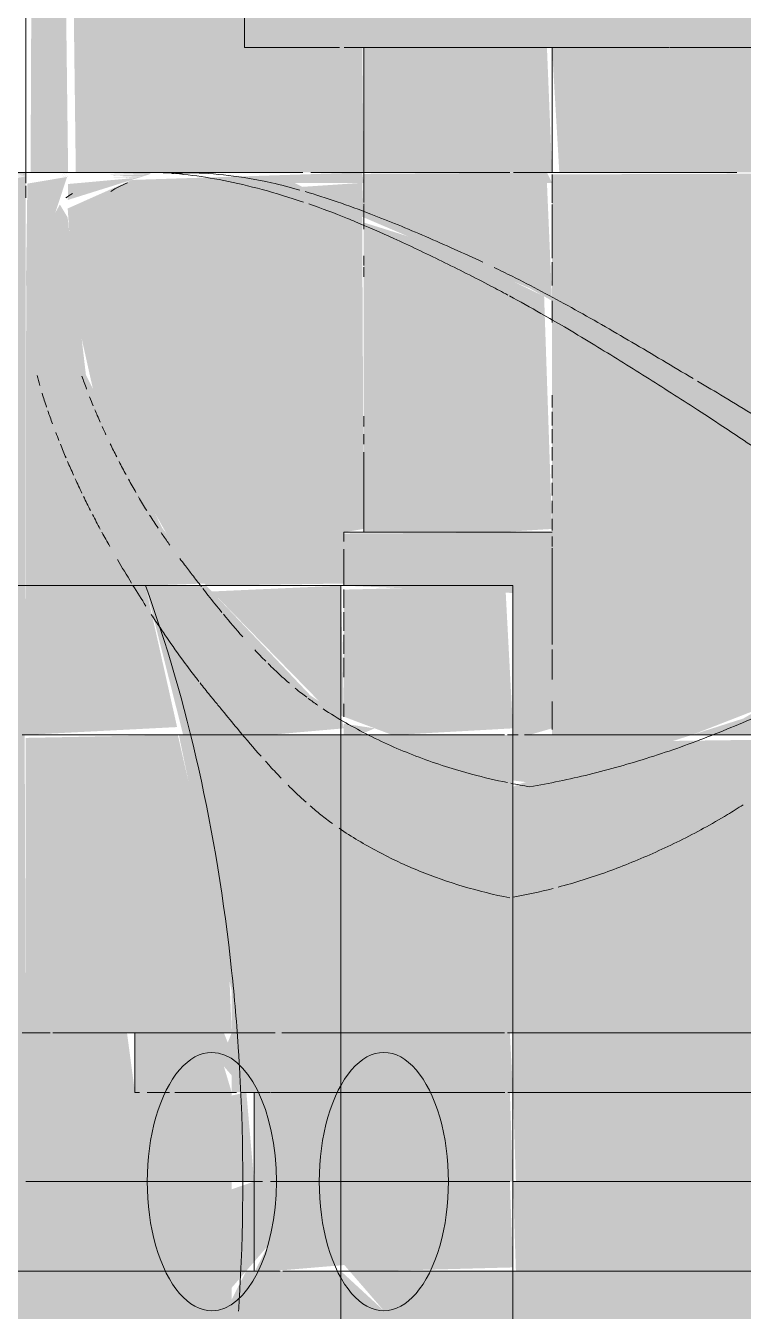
# Model space of a CAD drawing. Header units: millimetres. Extents: x -11450 to 1579, y -1115 to 3078.
# Drawn here: x -7032.9 to -6996.8, y 1327 to 1391.7 of the extents above; entities that cross this region are included whole.
import ezdxf

# ---------------------------------------------------------------- set-up
doc = ezdxf.new("R2010")
doc.units = ezdxf.units.MM
for name, color, linetype, lineweight in [('G-XREF-____-OTLN', 8, 'Continuous', 9), ('M-EQPM-____-OTLN', 50, 'Continuous', 9), ('P-PIPE-____-OTLN', 3, 'Continuous', 9)]:
    doc.layers.add(name, color=color, linetype=linetype, lineweight=lineweight)

# ---------------------------------------------------------------- blocks, each defined once
blk = doc.blocks.new('UV-Cleaner ODV-15 - UV-Cleaner ODV-15_ipt-1239245-Разрез 11')
at = {"layer": 'G-XREF-____-OTLN', "lineweight": 20}
h = blk.add_hatch(color=180, dxfattribs=at)
h.paths.add_polyline_path([(-6199.655, 1288.45), (-6199.86, 1289.109), (-6201.942, 1289.121), (-6201.929, 1288.452), (-6199.86, 1288.45)])
h.paths.add_polyline_path([(-6082.529, 1322.206), (-6082.529, 1322.271), (-6086.285, 1322.208)])
h.paths.add_polyline_path([(-6104.442, 1322.22), (-6104.442, 1322.286), (-6105.876, 1322.221)])
h.paths.add_polyline_path([(-6180, 1322.27), (-6180, 1322.336), (-6186.293, 1322.274)])
h.paths.add_polyline_path([(-6201.942, 1331.269), (-6180, 1331.493), (-6180, 1332.514), (-6201.942, 1332.29)])
h.paths.add_polyline_path([(-6140, 1331.902), (-6104.442, 1332.265), (-6104.442, 1333.286), (-6140, 1332.923)])
h.paths.add_polyline_path([(-6101.942, 1332.29), (-6082.529, 1332.489), (-6082.529, 1333.51), (-6101.942, 1333.311)])
h.paths.add_polyline_path([(-7023.549, 1333.51), (-7022.55, 1333.51), (-7022.55, 1338), (-7027.42, 1338), (-7027.82, 1341), (-7032.919, 1341), (-7032.919, 1333.51), (-7026.364, 1333.51)])
h.paths.add_polyline_path([(-7057.986, 1333.51), (-7035.419, 1333.51), (-7035.569, 1341), (-7058.92, 1341), (-7059.261, 1348.012), (-7060.358, 1347.762), (-7068.22, 1347.303), (-7058.396, 1334.5)])
h.paths.add_polyline_path([(-7032.919, 1356), (-7025.297, 1356.391), (-7026.891, 1363.51), (-7023.93, 1363.618), (-7026.04, 1366.402), (-7029.889, 1374.121), (-7030.81, 1382.05), (-7031.199, 1382.7), (-7032.892, 1379.649), (-7032.919, 1357.968)])
h.paths.add_polyline_path([(-7035.551, 1356), (-7035.419, 1356), (-7035.822, 1376.304), (-7037.08, 1371.152), (-7040.986, 1363.51), (-7045.921, 1356.732), (-7046.632, 1356), (-7035.87, 1356)])
h.paths.add_polyline_path([(-6946.42, 1356.218), (-6944.684, 1357.691), (-6935.912, 1358.071), (-6935.419, 1358.074), (-6935.419, 1358.824), (-6944.178, 1358.758), (-6938.634, 1367.735), (-6937.604, 1370), (-6940.304, 1370), (-6943.89, 1364.166), (-6946.42, 1361.497), (-6946.42, 1356.806)])
h.paths.add_polyline_path([(-7030.786, 1384.086), (-7031.166, 1384.095), (-7030.837, 1384.087)])
h.paths.add_polyline_path([(-7035.51, 1384.133), (-7035.669, 1384.142), (-7035.551, 1384.133)])
h.paths.add_polyline_path([(-7030.785, 1384.156), (-7031.167, 1384.163), (-7030.837, 1384.157)])
h.paths.add_polyline_path([(-7035.511, 1384.186), (-7035.668, 1384.195), (-7035.551, 1384.186)])
h.paths.add_polyline_path([(-7030.784, 1384.229), (-7031.168, 1384.235), (-7030.837, 1384.23)])
h.paths.add_polyline_path([(-7035.511, 1384.242), (-7035.667, 1384.251), (-7035.551, 1384.242)])
h = blk.add_hatch(color=190, dxfattribs=at)
h.paths.add_polyline_path([(-6201.942, 1282.71), (-6201.942, 1282.743), (-6220.064, 1282.712)])
h.paths.add_polyline_path([(-6424.222, 1282.727), (-6424.222, 1282.735), (-6426.46, 1282.728)])
h.paths.add_polyline_path([(-6580, 1282.74), (-6580, 1282.747), (-6581.256, 1282.74)])
h.paths.add_polyline_path([(-6424.222, 1282.781), (-6424.222, 1282.812), (-6426.46, 1282.782)])
h.paths.add_polyline_path([(-6580, 1282.83), (-6580, 1282.861), (-6581.256, 1282.83)])
h.paths.add_polyline_path([(-6201.942, 1288.452), (-6201.942, 1289.121), (-6361.222, 1290.018), (-6361.222, 1289.455), (-6220.064, 1288.586), (-6220.064, 1288.473)])
h.paths.add_polyline_path([(-6424.222, 1288.703), (-6424.222, 1288.816), (-6426.46, 1288.706)])
h.paths.add_polyline_path([(-6580, 1288.879), (-6580, 1288.992), (-6581.256, 1288.881)])
h.paths.add_polyline_path([(-6424.222, 1289.809), (-6424.222, 1290.372), (-6540, 1291.024), (-6540, 1290.461), (-6426.46, 1289.822)])
h.paths.add_polyline_path([(-6580, 1290.686), (-6580, 1291.249), (-6738.403, 1292.141), (-6738.151, 1291.577), (-6581.256, 1290.693)])
h.paths.add_polyline_path([(-7048.29, 1309.5), (-7025.549, 1309.5), (-7025.213, 1311), (-7048.633, 1310.929), (-7048.321, 1309.735)])
h.paths.add_polyline_path([(-6101.942, 1322.218), (-6101.942, 1322.284), (-6104.442, 1322.22)])
h.paths.add_polyline_path([(-6201.942, 1322.284), (-6201.942, 1322.35), (-6220.064, 1322.296)])
h.paths.add_polyline_path([(-6424.222, 1322.431), (-6424.222, 1322.497), (-6426.46, 1322.432)])
h.paths.add_polyline_path([(-6580, 1322.533), (-6580, 1322.599), (-6581.256, 1322.534)])
h.paths.add_polyline_path([(-6844.92, 1322.708), (-6844.92, 1322.774), (-6865.051, 1322.721)])
h.paths.add_polyline_path([(-6894.686, 1324.197), (-6844.92, 1324.991), (-6844.92, 1325.726), (-6894.686, 1325.218)])
h.paths.add_polyline_path([(-6829.381, 1324.863), (-6829.272, 1324.864), (-6829.42, 1325.473)])
h.paths.add_polyline_path([(-6829.257, 1324.865), (-6829.208, 1324.865), (-6829.248, 1325.51)])
h.paths.add_polyline_path([(-6813.437, 1325.026), (-6580, 1327.409), (-6580, 1328.43), (-6813.437, 1326.047), (-6813.437, 1325.51)])
h.paths.add_polyline_path([(-6540, 1327.818), (-6424.222, 1329), (-6424.222, 1330.021), (-6540, 1328.839)])
h.paths.add_polyline_path([(-7056.118, 1329), (-7022.55, 1329), (-7022.55, 1333.51), (-7032.919, 1333.51), (-7032.919, 1341), (-7035.419, 1341), (-7035.551, 1333.51), (-7057.878, 1333.25), (-7056.874, 1330.826)])
h.paths.add_polyline_path([(-6361.222, 1329.643), (-6201.942, 1331.269), (-6201.942, 1332.29), (-6361.222, 1330.664)])
h.paths.add_polyline_path([(-6104.442, 1332.265), (-6101.942, 1332.29), (-6101.942, 1333.311), (-6104.442, 1333.286)])
h.paths.add_polyline_path([(-6082.529, 1333.51), (-6082.529, 1334.531), (-6140, 1335.117), (-6140, 1334.096), (-6087.663, 1333.562)])
h.paths.add_polyline_path([(-6180, 1334.505), (-6180, 1335.526), (-6361.222, 1337.376), (-6361.222, 1336.355), (-6220.064, 1334.914)])
h.paths.add_polyline_path([(-6424.222, 1336.998), (-6424.222, 1338.019), (-6540, 1339.201), (-6540, 1338.18), (-6426.46, 1337.021)])
h.paths.add_polyline_path([(-6580, 1338.589), (-6580, 1339.61), (-6893.92, 1342.815), (-6893.92, 1341.794), (-6581.256, 1338.602)])
h.paths.add_polyline_path([(-6082.529, 1344.814), (-6082.691, 1345.484), (-6140, 1345.867), (-6140, 1344.989), (-6116.866, 1344.918)])
h.paths.add_polyline_path([(-6180, 1345.111), (-6180, 1345.416), (-6220.064, 1345.233)])
h.paths.add_polyline_path([(-6180, 1345.466), (-6180, 1346.135), (-6361.222, 1347.347), (-6361.222, 1346.678), (-6220.064, 1345.734)])
h.paths.add_polyline_path([(-6424.222, 1345.856), (-6424.222, 1346.161), (-6426.46, 1345.863)])
h.paths.add_polyline_path([(-6580, 1346.331), (-6580, 1346.636), (-6581.256, 1346.335)])
h.paths.add_polyline_path([(-6424.222, 1347.1), (-6424.222, 1347.769), (-6540, 1348.544), (-6540, 1347.874), (-6426.46, 1347.115)])
h.paths.add_polyline_path([(-6580, 1348.142), (-6580, 1348.811), (-6893.92, 1350.912), (-6893.92, 1350.242), (-6581.256, 1348.151)])
h.paths.add_polyline_path([(-6084.982, 1354.998), (-6085.057, 1355.312), (-6116.866, 1355.098)])
h.paths.add_polyline_path([(-6180, 1355.296), (-6180, 1355.609), (-6220.064, 1355.421)])
h.paths.add_polyline_path([(-7032.972, 1356), (-7032.919, 1356), (-7032.919, 1384.107), (-7035.419, 1383.75), (-7035.419, 1356), (-7033.476, 1356)])
h.paths.add_polyline_path([(-6424.222, 1356.061), (-6424.222, 1356.374), (-6426.46, 1356.068)])
h.paths.add_polyline_path([(-6580, 1356.549), (-6580, 1356.862), (-6581.256, 1356.553)])
h.paths.add_polyline_path([(-6935.419, 1358.074), (-6580, 1360.739), (-6580, 1361.489), (-6935.419, 1358.824)])
h.paths.add_polyline_path([(-6540, 1361.039), (-6424.222, 1361.908), (-6424.222, 1362.657), (-6540, 1361.789)])
h.paths.add_polyline_path([(-6361.222, 1362.38), (-6180, 1363.739), (-6180, 1364.489), (-6361.222, 1363.13)])
h.paths.add_polyline_path([(-6140, 1364.039), (-6087.254, 1364.434), (-6087.434, 1365.183), (-6140, 1364.789)])
h.paths.add_polyline_path([(-6091.87, 1372.258), (-6092.277, 1372.908), (-6140, 1373.23), (-6140, 1372.556), (-6096.083, 1372.259)])
h.paths.add_polyline_path([(-6180, 1372.825), (-6180, 1373.5), (-6361.222, 1374.721), (-6361.222, 1374.047), (-6220.064, 1373.095)])
h.paths.add_polyline_path([(-6424.222, 1374.472), (-6424.222, 1375.146), (-6540, 1375.927), (-6540, 1375.253), (-6426.46, 1374.487)])
h.paths.add_polyline_path([(-6580, 1375.522), (-6580, 1376.197), (-6891.42, 1378.297), (-6891.42, 1377.622), (-6581.256, 1375.531)])
h.paths.add_polyline_path([(-7032.919, 1384.113), (-7032.919, 1384.17), (-7033.882, 1384.123)])
h.paths.add_polyline_path([(-7032.919, 1384.176), (-7032.964, 1384.235), (-7033.514, 1384.18)])
h.paths.add_polyline_path([(-7032.919, 1384.241), (-7032.919, 1384.304), (-7035.419, 1384.25)])
h = blk.add_hatch(color=180, dxfattribs=at)
h.paths.add_polyline_path([(-6195.411, 1282.71), (-6195.619, 1282.741), (-6195.619, 1282.71)])
h.paths.add_polyline_path([(-7016.904, 1356.914), (-7017.049, 1363.51), (-7023.549, 1363.217), (-7017.67, 1357.203), (-7017.049, 1356.969)])
h.paths.add_polyline_path([(-7015.904, 1382.049), (-7015.98, 1383.789), (-7019.847, 1383.53), (-7015.98, 1382.077)])
h.paths.add_polyline_path([(-7030.8, 1382.927), (-7027.211, 1384.052), (-7030.79, 1383.73), (-7030.799, 1382.931)])
h.paths.add_polyline_path([(-7037.539, 1382.927), (-7037.739, 1384.154), (-7040.287, 1383.788), (-7037.606, 1382.948)])
h.paths.add_polyline_path([(-7027.206, 1384.053), (-7026.953, 1384.132), (-7028.678, 1384.068)])
h.paths.add_polyline_path([(-7026.95, 1384.134), (-7026.679, 1384.218), (-7028.905, 1384.147)])
h.paths.add_polyline_path([(-7037.554, 1384.162), (-7037.742, 1384.2), (-7037.647, 1384.163)])
h.paths.add_polyline_path([(-7037.554, 1384.208), (-7037.744, 1384.248), (-7037.648, 1384.209)])
h.paths.add_polyline_path([(-7026.677, 1384.219), (-7026.596, 1384.309), (-7028.899, 1384.227)])
h.paths.add_polyline_path([(-7037.555, 1384.257), (-7037.747, 1384.299), (-7037.65, 1384.258)])
h = blk.add_hatch(color=180, dxfattribs=at)
h.paths.add_polyline_path([(-6200.281, 1282.71), (-6200.156, 1282.711), (-6200.587, 1282.71)])
h.paths.add_polyline_path([(-6180, 1288.428), (-6180, 1288.997), (-6199.546, 1289.107), (-6199.42, 1288.45), (-6182.166, 1288.43)])
h.paths.add_polyline_path([(-7023.827, 1363.51), (-7016.904, 1363.618), (-7016.904, 1366.2), (-7015.904, 1366.365), (-7015.98, 1382.077), (-7019.394, 1383.789), (-7015.904, 1383.789), (-7015.98, 1384.31), (-7027.585, 1383.935), (-7030.805, 1382.499), (-7030.473, 1377.613), (-7029.27, 1372.231), (-7025.129, 1364.884), (-7023.834, 1363.518)])
h.paths.add_polyline_path([(-7020.614, 1356), (-7016.904, 1356.327), (-7017.049, 1356.969), (-7018.58, 1357.975), (-7023.827, 1363.51), (-7026.891, 1363.51), (-7024.992, 1356), (-7020.735, 1356)])
h.paths.add_polyline_path([(-6946.42, 1361.497), (-6942.449, 1366.13), (-6940.304, 1370), (-6946.42, 1370), (-6946.42, 1364.189)])
h.paths.add_polyline_path([(-7035.432, 1378.593), (-7035.551, 1384.133), (-7037.549, 1383.75), (-7037.178, 1382.792), (-7035.44, 1378.612)])
h.paths.add_polyline_path([(-7032.907, 1378.593), (-7031.643, 1381.633), (-7030.837, 1384.087), (-7032.834, 1383.75), (-7032.907, 1378.595)])
h.paths.add_polyline_path([(-7030.785, 1384.091), (-7031.167, 1384.159), (-7030.837, 1384.091)])
h.paths.add_polyline_path([(-7027.211, 1384.052), (-7027.206, 1384.053), (-7028.911, 1384.068)])
h.paths.add_polyline_path([(-7030.785, 1384.161), (-7031.168, 1384.231), (-7030.837, 1384.161)])
h.paths.add_polyline_path([(-7026.953, 1384.132), (-7026.95, 1384.134), (-7028.905, 1384.145)])
h.paths.add_polyline_path([(-7035.51, 1384.14), (-7035.511, 1384.186), (-7035.551, 1384.141)])
h.paths.add_polyline_path([(-7037.554, 1384.153), (-7037.74, 1384.164), (-7037.646, 1384.154)])
h.paths.add_polyline_path([(-7035.511, 1384.194), (-7035.511, 1384.242), (-7035.964, 1384.197)])
h.paths.add_polyline_path([(-7037.554, 1384.199), (-7037.742, 1384.209), (-7037.648, 1384.199)])
h.paths.add_polyline_path([(-7030.784, 1384.234), (-7031.169, 1384.305), (-7030.837, 1384.234)])
h.paths.add_polyline_path([(-7026.679, 1384.218), (-7026.677, 1384.219), (-7028.899, 1384.224)])
h.paths.add_polyline_path([(-7037.555, 1384.248), (-7037.745, 1384.258), (-7037.65, 1384.248)])
at = {"layer": 'G-XREF-____-OTLN', "color": 182, "lineweight": 20}
for p, q in [((-7031.258, 1384.31), (-7032.703, 1384.31)), ((-7020.166, 1384.31), (-7026.388, 1384.31)), ((-7018.972, 1384.31), (-7019.847, 1384.31)), ((-7008.544, 1384.31), (-7018.572, 1384.31)), ((-6997.122, 1384.31), (-7008.356, 1384.31))]:
    blk.add_line(p, q, dxfattribs=at)
at = {"layer": 'G-XREF-____-OTLN', "color": 5, "lineweight": 20}
blk.add_line((-7026.388, 1384.31), (-7030.783, 1384.31), dxfattribs=at)
blk = doc.blocks.new('UV-Cleaner ODV-15 - Standard-553269-Разрез 11')
blk.add_blockref('UV-Cleaner ODV-15 - UV-Cleaner ODV-15_ipt-1239245-Разрез 11', (0, 0))
blk = doc.blocks.new('UV-Cleaner ODV-15 - UV-Cleaner ODV-15_ipt-V71-Разрез 11')
at = {"layer": 'G-XREF-____-OTLN', "lineweight": 20}
h = blk.add_hatch(color=180, dxfattribs=at)
h.paths.add_polyline_path([(-6085.395, 1310.306), (-6082.529, 1322.206), (-6101.942, 1322.206), (-6101.929, 1288.483), (-6099.587, 1288.858), (-6098.171, 1295.009), (-6093.229, 1303.109), (-6086.595, 1309.853), (-6085.441, 1310.288)])
h.paths.add_polyline_path([(-6099.687, 1288.264), (-6099.86, 1288.321), (-6099.86, 1288.262)])
h.paths.add_polyline_path([(-6099.789, 1287.651), (-6099.86, 1288.053), (-6099.86, 1287.65)])
h.paths.add_polyline_path([(-6095.411, 1282.71), (-6086.97, 1284.642), (-6076.567, 1289.593), (-6064.293, 1297.322), (-6055.037, 1303.931), (-6065.809, 1310.196), (-6076.567, 1313.633), (-6085.504, 1309.853), (-6087.986, 1300.955), (-6096.788, 1287.661), (-6099.836, 1287.37), (-6099.835, 1285.126), (-6099.42, 1283.966), (-6095.619, 1282.775)])
h.paths.add_polyline_path([(-6100.281, 1282.71), (-6100.156, 1282.711), (-6099.809, 1283.006), (-6100.191, 1284.244), (-6100.985, 1285.807), (-6101.89, 1285.657), (-6101.726, 1282.71), (-6100.587, 1282.71)])
h.paths.add_polyline_path([(-6104.535, 1282.71), (-6104.5, 1285.224), (-6104.497, 1285.438), (-6104.838, 1287.37), (-6104.729, 1287.766), (-6104.442, 1289.516), (-6104.442, 1322.22), (-6140, 1322.206), (-6140, 1310.379), (-6129.817, 1313.633), (-6119.041, 1309.318), (-6111.826, 1301.53), (-6107.63, 1293.844), (-6106.524, 1287.226), (-6106.427, 1282.713), (-6104.986, 1282.71)])
h.paths.add_polyline_path([(-6199.822, 1284.092), (-6200.173, 1288.31), (-6201.88, 1288.308), (-6199.86, 1284.104)])
h.paths.add_polyline_path([(-6101.892, 1285.806), (-6100.992, 1286.171), (-6101.914, 1287.37), (-6101.894, 1285.932)])
h.paths.add_polyline_path([(-6199.546, 1289.107), (-6198.28, 1294.811), (-6194.264, 1302.017), (-6186.97, 1309.712), (-6180, 1312.339), (-6180, 1322.27), (-6201.942, 1322.206), (-6201.942, 1289.121), (-6199.86, 1289.109)])
h.paths.add_polyline_path([(-7017.875, 1309.5), (-7016.014, 1309.5), (-7016.186, 1311), (-7025.213, 1311), (-7025.549, 1309.5), (-7018.436, 1309.5)])
h.paths.add_polyline_path([(-6082.529, 1322.271), (-6082.529, 1332.489), (-6101.942, 1332.29), (-6101.717, 1322.284), (-6086.293, 1322.274)])
h.paths.add_polyline_path([(-6104.442, 1322.286), (-6104.442, 1332.265), (-6140, 1331.902), (-6140, 1322.309), (-6105.878, 1322.287)])
h.paths.add_polyline_path([(-6180, 1322.336), (-6180, 1331.493), (-6201.942, 1331.269), (-6201.718, 1322.35), (-6186.301, 1322.34)])
h.paths.add_polyline_path([(-7021.826, 1329), (-7021.42, 1329.469), (-7021.42, 1333.51), (-7022.55, 1333.122), (-7022.55, 1329)])
h.paths.add_polyline_path([(-6201.942, 1332.29), (-6180, 1332.514), (-6180, 1333.51), (-6201.942, 1333.51)])
h.paths.add_polyline_path([(-6140, 1332.923), (-6118.72, 1333.51), (-6140, 1333.51)])
h.paths.add_polyline_path([(-6941.225, 1356), (-6935.419, 1356), (-6935.419, 1357.662), (-6945.361, 1357.308), (-6946.42, 1356), (-6941.95, 1356)])
h.paths.add_polyline_path([(-6935.419, 1357.976), (-6935.419, 1358.074), (-6935.91, 1357.977)])
h.paths.add_polyline_path([(-6944.178, 1358.758), (-6935.419, 1358.824), (-6935.419, 1370), (-6937.604, 1370), (-6939.943, 1365.061), (-6943.89, 1359.187)])
h = blk.add_hatch(color=180, dxfattribs=at)
h.paths.add_polyline_path([(-6095.411, 1282.71), (-6099.822, 1284.092), (-6099.42, 1282.711), (-6095.619, 1282.71)])
h.paths.add_polyline_path([(-6106.578, 1282.713), (-6106.751, 1288.585), (-6108.155, 1294.903), (-6112.913, 1302.854), (-6120.28, 1310.038), (-6129.817, 1313.633), (-6140, 1310.379), (-6139.595, 1294.005), (-6125.084, 1286.333), (-6116.873, 1283.23), (-6140, 1283.006), (-6139.595, 1282.723), (-6106.674, 1282.713)])
h.paths.add_polyline_path([(-6180, 1282.736), (-6180.251, 1283.23), (-6188.928, 1283.468), (-6180, 1287.226), (-6180, 1288.329), (-6199.679, 1288.31), (-6199.86, 1287.226), (-6199.42, 1283.966), (-6194.264, 1282.741), (-6180.311, 1282.736)])
h.paths.add_polyline_path([(-6199.806, 1282.742), (-6200.191, 1284.244), (-6201.916, 1287.502), (-6201.727, 1282.743), (-6199.86, 1282.742)])
h.paths.add_polyline_path([(-6099.789, 1287.651), (-6096.09, 1288.03), (-6096.134, 1288.18), (-6099.774, 1287.74), (-6099.787, 1287.662)])
h.paths.add_polyline_path([(-6099.641, 1288.534), (-6095.483, 1288.998), (-6087.17, 1302.933), (-6085.441, 1310.288), (-6087.471, 1309.183), (-6095.093, 1300.563), (-6098.927, 1292.806), (-6099.64, 1288.545)])
h.paths.add_polyline_path([(-6180, 1288.997), (-6180, 1312.339), (-6187.471, 1309.183), (-6194.557, 1301.53), (-6198.754, 1293.844), (-6199.42, 1289.107), (-6182.237, 1289.01)])
h.paths.add_polyline_path([(-7022.55, 1333.51), (-7021.42, 1333.51), (-7021.809, 1338), (-7022.55, 1337.84), (-7022.55, 1336.76)])
at = {"layer": 'G-XREF-____-OTLN', "color": 7, "lineweight": 20}
for p, q in [((-7032.919, 1416.31), (-7032.919, 1383.773)), ((-7026.388, 1384.31), (-7047.389, 1384.31)), ((-7019.847, 1384.31), (-7024.64, 1384.31)), ((-7032.919, 1383.647), (-7032.919, 1383.033)), ((-7035.551, 1363.51), (-7017.049, 1363.51)), ((-7017.049, 1363.51), (-7008.389, 1363.51)), ((-7017.049, 1363.51), (-7017.049, 1303.51)), ((-7008.389, 1363.51), (-7008.389, 1303.51))]:
    blk.add_line(p, q, dxfattribs=at)
at = {"layer": 'G-XREF-____-OTLN', "color": 182, "lineweight": 20}
for p, q in [((-7018.972, 1384.31), (-7019.847, 1384.31)), ((-7008.544, 1384.31), (-7018.572, 1384.31)), ((-6997.122, 1384.31), (-7008.356, 1384.31))]:
    blk.add_line(p, q, dxfattribs=at)
at = {"layer": 'G-XREF-____-OTLN', "color": 184, "lineweight": 20}
for q in [(-7035.551, 1363.51), (-7008.389, 1363.51)]:
    blk.add_line((-7026.891, 1363.51), q, dxfattribs=at)
for centre, major_axis, start_param, end_param in [((-7047.389, 1333.51), (0, 50.8), 4.92297, 5.344131), ((-7047.389, 1333.51), (0, 50.8), 4.841292, 4.92297), ((-7014.889, 1333.51), (0, 6.5), 0, 1.047198), ((-7014.889, 1333.51), (0, 6.5), 5.235988, 6.283185), ((-7047.389, 1333.51), (0, 50.8), 4.606366, 4.818412), ((-7014.889, 1333.51), (0, 6.5), 1.047198, 2.094395), ((-7014.889, 1333.51), (0, 6.5), 4.18879, 5.235988), ((-7014.889, 1333.51), (0, 6.5), 2.094395, 3.141593), ((-7014.889, 1333.51), (0, 6.5), 3.141593, 4.18879)]:
    blk.add_ellipse(centre, major_axis=major_axis, ratio=0.5, start_param=start_param, end_param=end_param, dxfattribs=at)
at = {"layer": 'G-XREF-____-OTLN', "color": 7, "lineweight": 20}
for start_param, end_param in [(0, 3.141593), (3.141593, 6.283185)]:
    blk.add_ellipse((-7023.549, 1333.51), major_axis=(0, 6.5), ratio=0.5, start_param=start_param, end_param=end_param, dxfattribs=at)
at = {"layer": 'G-XREF-____-OTLN', "color": 182, "lineweight": 20}
for start_param, end_param in [(4.818412, 4.841292), (4.583486, 4.606366)]:
    blk.add_ellipse((-7047.389, 1333.51), major_axis=(0, 50.8), ratio=0.5, start_param=start_param, end_param=end_param, dxfattribs=at)
at = {"layer": 'G-XREF-____-OTLN', "color": 184, "lineweight": 20}
for points in [[(-7028.64, 1383.36), (-7028.379, 1383.526), (-7028.096, 1383.669), (-7027.793, 1383.788)], [(-7030.564, 1383.257), (-7030.678, 1383.185), (-7030.788, 1383.109), (-7030.893, 1383.028)]]:
    blk.add_open_spline(points, degree=3, dxfattribs=at)
at = {"layer": 'G-XREF-____-OTLN', "color": 7, "lineweight": 20}
blk.add_open_spline([(-7018.928, 1382.817), (-7020.358, 1383.3), (-7023.042, 1384.015), (-7025.346, 1384.288), (-7026.388, 1384.31)], degree=3, dxfattribs=at)
at = {"layer": 'G-XREF-____-OTLN', "color": 182, "lineweight": 20}
for points, knots in [([(-7025.554, 1384.255), (-7025.266, 1384.277), (-7024.379, 1384.31), (-7022.747, 1384.202), (-7020.865, 1383.887), (-7019.608, 1383.564), (-7019.122, 1383.427)], [-0.51158593, -0.51158593, -0.51158593, -0.51158593, -0.5, -0.47727273, -0.45454545, -0.44088193, -0.44088193, -0.44088193, -0.44088193]), ([(-7018.85, 1383.348), (-7017.801, 1383.04), (-7015.833, 1382.36), (-7013.254, 1381.298), (-7011.348, 1380.457), (-7010.383, 1380.019), (-7009.898, 1379.793)], [-0.43833368, -0.43833368, -0.43833368, -0.43833368, -0.40909091, -0.38636364, -0.375, -0.36363636, -0.36363636, -0.36363636, -0.36363636]), ([(-7009.342, 1379.53), (-7009.04, 1379.386), (-7008.247, 1379), (-7006.454, 1378.074), (-7003.935, 1376.671), (-7001.376, 1375.166), (-6999.831, 1374.244), (-6999.315, 1373.937)], [-0.35930787, -0.35930787, -0.35930787, -0.35930787, -0.35227273, -0.34090909, -0.31818182, -0.29545455, -0.28409091, -0.28409091, -0.28409091, -0.28409091]), ([(-6997.766, 1373.014), (-6997.25, 1372.705), (-6996.22, 1372.081), (-6994.175, 1370.783), (-6991.902, 1369.279), (-6990.134, 1368.097), (-6989.382, 1367.596)], [-0.27272727, -0.27272727, -0.27272727, -0.27272727, -0.26136364, -0.25, -0.22727273, -0.21050854, -0.21050854, -0.21050854, -0.21050854]), ([(-7029.169, 1371.747), (-7029.218, 1371.857), (-7029.309, 1372.062), (-7029.396, 1372.265), (-7029.436, 1372.36)], [-0.74251608, -0.74251608, -0.74251608, -0.74251608, -0.738636364, -0.73521742, -0.73521742, -0.73521742, -0.73521742]), ([(-7025.662, 1365.554), (-7025.781, 1365.72), (-7025.93, 1365.931), (-7026.075, 1366.143), (-7026.106, 1366.188)], [-0.8125, -0.8125, -0.8125, -0.8125, -0.806818182, -0.80528831, -0.80528831, -0.80528831, -0.80528831]), ([(-7024.077, 1363.463), (-7024.231, 1363.662), (-7024.516, 1364.032), (-7024.875, 1364.504), (-7025.081, 1364.775), (-7025.161, 1364.88)], [-0.83606166, -0.83606166, -0.83606166, -0.83606166, -0.82954545, -0.82386364, -0.82025587, -0.82025587, -0.82025587, -0.82025587]), ([(-7023.043, 1362.166), (-7023.276, 1362.45), (-7023.599, 1362.852), (-7023.912, 1363.252), (-7024.003, 1363.368)], [-0.85014274, -0.85014274, -0.85014274, -0.85014274, -0.84090909, -0.83709762, -0.83709762, -0.83709762, -0.83709762]), ([(-7026.597, 1362.063), (-7026.524, 1361.951), (-7026.307, 1361.619), (-7026.084, 1361.286), (-7025.933, 1361.066)], [-0.36337542, -0.36337542, -0.36337542, -0.36337542, -0.35714286, -0.34472866, -0.34472866, -0.34472866, -0.34472866]), ([(-7025.065, 1359.833), (-7024.838, 1359.521), (-7024.55, 1359.135), (-7024.256, 1358.757), (-7024.197, 1358.683)], [-0.32142857, -0.32142857, -0.32142857, -0.32142857, -0.30357143, -0.29918327, -0.29918327, -0.29918327, -0.29918327]), ([(-7019.642, 1358.593), (-7019.786, 1358.717), (-7020.149, 1359.039), (-7020.502, 1359.376), (-7020.714, 1359.585)], [-0.89111889, -0.89111889, -0.89111889, -0.89111889, -0.88636364, -0.87897677, -0.87897677, -0.87897677, -0.87897677]), ([(-7024.144, 1358.615), (-7023.982, 1358.41), (-7023.698, 1358.057), (-7023.288, 1357.559), (-7022.795, 1356.957), (-7022.419, 1356.501), (-7022.166, 1356.197)], [-0.29783864, -0.29783864, -0.29783864, -0.29783864, -0.28571429, -0.27678571, -0.26785714, -0.25, -0.25, -0.25, -0.25]), ([(-7018.773, 1357.89), (-7018.86, 1357.957), (-7019.055, 1358.107), (-7019.248, 1358.262), (-7019.353, 1358.349)], [-0.900513916, -0.900513916, -0.900513916, -0.900513916, -0.897727273, -0.894284879, -0.894284879, -0.894284879, -0.894284879]), ([(-7008.668, 1353.597), (-7009.261, 1353.718), (-7010.789, 1354.078), (-7013.14, 1354.828), (-7015.235, 1355.744), (-7016.816, 1356.599), (-7017.576, 1357.061), (-7017.947, 1357.307)], [-0.9912613, -0.9912613, -0.9912613, -0.9912613, -0.97727273, -0.95454545, -0.93181818, -0.92045455, -0.90909091, -0.90909091, -0.90909091, -0.90909091]), ([(-6995.27, 1357.307), (-6995.792, 1357.061), (-6996.836, 1356.599), (-6998.917, 1355.744), (-7001.503, 1354.828), (-7004.562, 1353.967), (-7006.559, 1353.553), (-7007.544, 1353.386)], [-0.09090909, -0.09090909, -0.09090909, -0.09090909, -0.07954545, -0.06818182, -0.04545455, -0.02272727, 0, 0, 0, 0]), ([(-7020.847, 1354.668), (-7020.767, 1354.579), (-7020.507, 1354.292), (-7020.242, 1354.01), (-7020.058, 1353.819)], [-0.2197053, -0.2197053, -0.2197053, -0.2197053, -0.21428571, -0.20227925, -0.20227925, -0.20227925, -0.20227925]), ([(-7019.712, 1353.466), (-7019.459, 1353.213), (-7019.159, 1352.925), (-7018.852, 1352.648), (-7018.807, 1352.608)], [-0.19481654, -0.19481654, -0.19481654, -0.19481654, -0.17857143, -0.17582531, -0.17582531, -0.17582531, -0.17582531]), ([(-7018.605, 1352.43), (-7018.425, 1352.274), (-7018.055, 1351.964), (-7017.673, 1351.675), (-7017.476, 1351.533)], [-0.17169431, -0.17169431, -0.17169431, -0.17169431, -0.16071429, -0.1493508, -0.1493508, -0.1493508, -0.1493508]), ([(-6998.787, 1351.295), (-6998.387, 1351.512), (-6997.723, 1351.894), (-6997.061, 1352.308), (-6996.796, 1352.479)], [0.14285714, 0.14285714, 0.14285714, 0.14285714, 0.16071429, 0.17262619, 0.17262619, 0.17262619, 0.17262619]), ([(-7017.137, 1351.295), (-7016.823, 1351.08), (-7016.182, 1350.674), (-7014.858, 1349.922), (-7012.427, 1348.786), (-7010.148, 1348.111), (-7008.544, 1347.795)], [-0.1428571, -0.1428571, -0.1428571, -0.1428571, -0.125, -0.1071429, -0.0714286, 0, 0, 0, 0]), ([(-7006.117, 1348.332), (-7005.277, 1348.556), (-7003.627, 1349.073), (-7001.591, 1349.901), (-6999.986, 1350.664), (-6999.186, 1351.077), (-6998.787, 1351.295)], [0.0349339, 0.0349339, 0.0349339, 0.0349339, 0.0714286, 0.1071429, 0.125, 0.1428571, 0.1428571, 0.1428571, 0.1428571])]:
    blk.add_open_spline(points, degree=3, knots=knots, dxfattribs=at)
at = {"layer": 'G-XREF-____-OTLN', "color": 184, "lineweight": 20}
for points, knots in [([(-7016.314, 1381.832), (-7016.45, 1381.888), (-7017.253, 1382.216), (-7018.033, 1382.508), (-7018.666, 1382.727)], [-0.184894, -0.184894, -0.184894, -0.184894, -0.17857143, -0.14721003, -0.14721003, -0.14721003, -0.14721003]), ([(-7005.799, 1376.535), (-7006.194, 1376.768), (-7007.12, 1377.305), (-7008.037, 1377.813), (-7008.562, 1378.097)], [-0.33800927, -0.33800927, -0.33800927, -0.33800927, -0.32142857, -0.29902589, -0.29902589, -0.29902589, -0.29902589]), ([(-6994.034, 1368.933), (-6994.101, 1368.981), (-6995.003, 1369.617), (-6996.258, 1370.49), (-6997.458, 1371.291), (-6997.815, 1371.527)], [-0.50288153, -0.50288153, -0.50288153, -0.50288153, -0.5, -0.46428571, -0.44922734, -0.44922734, -0.44922734, -0.44922734])]:
    blk.add_open_spline(points, degree=3, knots=knots, dxfattribs=at)
at = {"layer": 'G-XREF-____-OTLN', "color": 7, "lineweight": 20}
for points, knots in [([(-7008.643, 1378.14), (-7008.928, 1378.293), (-7010.046, 1378.887), (-7011.979, 1379.86), (-7014.261, 1380.949), (-7015.685, 1381.572), (-7016.314, 1381.832)], [-0.2978752, -0.2978752, -0.2978752, -0.2978752, -0.2857143, -0.25, -0.2142857, -0.184894, -0.184894, -0.184894, -0.184894]), ([(-6997.815, 1371.527), (-6998.305, 1371.85), (-6999.646, 1372.725), (-7001.86, 1374.127), (-7004.034, 1375.481), (-7005.344, 1376.267), (-7005.799, 1376.535)], [-0.4492273, -0.4492273, -0.4492273, -0.4492273, -0.4285714, -0.3928571, -0.3571429, -0.3380093, -0.3380093, -0.3380093, -0.3380093])]:
    blk.add_open_spline(points, degree=3, knots=knots, dxfattribs=at)
at = {"layer": 'G-XREF-____-OTLN', "color": 182, "lineweight": 20}
for points in [[(-7032.347, 1374.095), (-7032.303, 1373.927), (-7032.257, 1373.758), (-7032.209, 1373.588)], [(-7029.853, 1373.403), (-7029.935, 1373.623), (-7030.013, 1373.843), (-7030.086, 1374.061)], [(-6999.089, 1373.802), (-6998.648, 1373.54), (-6998.207, 1373.278), (-6997.766, 1373.014)], [(-7032.094, 1373.2), (-7032.022, 1372.964), (-7031.946, 1372.727), (-7031.866, 1372.489)], [(-7029.52, 1372.56), (-7029.583, 1372.712), (-7029.645, 1372.863), (-7029.704, 1373.014)], [(-7031.807, 1372.315), (-7031.732, 1372.096), (-7031.653, 1371.877), (-7031.571, 1371.656)], [(-7028.877, 1371.103), (-7028.941, 1371.241), (-7029.004, 1371.379), (-7029.066, 1371.515)], [(-7031.404, 1371.214), (-7031.353, 1371.081), (-7031.301, 1370.948), (-7031.248, 1370.813)], [(-7031.175, 1370.631), (-7031.082, 1370.402), (-7030.987, 1370.171), (-7030.888, 1369.938)], [(-7028.339, 1369.996), (-7028.449, 1370.214), (-7028.556, 1370.431), (-7028.66, 1370.647)], [(-7030.814, 1369.765), (-7030.716, 1369.537), (-7030.615, 1369.307), (-7030.511, 1369.076)], [(-7027.869, 1369.098), (-7027.989, 1369.321), (-7028.106, 1369.543), (-7028.22, 1369.764)], [(-7030.425, 1368.885), (-7030.316, 1368.645), (-7030.203, 1368.404), (-7030.087, 1368.162)], [(-7027.367, 1368.2), (-7027.497, 1368.424), (-7027.623, 1368.648), (-7027.745, 1368.872)], [(-7030.007, 1367.995), (-7029.894, 1367.762), (-7029.778, 1367.528), (-7029.658, 1367.294)], [(-7026.828, 1367.299), (-7026.967, 1367.524), (-7027.103, 1367.749), (-7027.236, 1367.974)], [(-7029.558, 1367.1), (-7029.431, 1366.853), (-7029.3, 1366.606), (-7029.166, 1366.358)], [(-7026.251, 1366.404), (-7026.398, 1366.623), (-7026.54, 1366.842), (-7026.68, 1367.062)], [(-7029.079, 1366.199), (-7028.95, 1365.964), (-7028.818, 1365.727), (-7028.683, 1365.489)], [(-7028.301, 1364.826), (-7028.07, 1364.433), (-7027.832, 1364.036), (-7027.586, 1363.634)], [(-7027.519, 1363.525), (-7027.306, 1363.178), (-7027.087, 1362.828), (-7026.864, 1362.477)], [(-7021.989, 1360.932), (-7022.323, 1361.307), (-7022.648, 1361.688), (-7022.964, 1362.071)], [(-7025.924, 1361.052), (-7025.645, 1360.643), (-7025.358, 1360.235), (-7025.065, 1359.833)], [(-7020.835, 1359.706), (-7021.021, 1359.891), (-7021.204, 1360.08), (-7021.384, 1360.271)], [(-7018.214, 1357.488), (-7018.378, 1357.601), (-7018.541, 1357.718), (-7018.702, 1357.837)], [(-7022.166, 1356.197), (-7021.807, 1355.768), (-7021.443, 1355.34), (-7021.071, 1354.919)], [(-7007.544, 1353.386), (-7007.864, 1353.44), (-7008.181, 1353.499), (-7008.495, 1353.562)], [(-7008.385, 1347.824), (-7007.709, 1347.947), (-7007.037, 1348.095), (-7006.369, 1348.266)]]:
    blk.add_open_spline(points, degree=3, dxfattribs=at)
blk = doc.blocks.new('UV-Cleaner ODV-15 - Standard-V72-Разрез 11')
at = {"layer": 'M-EQPM-____-OTLN', "lineweight": 20}
for color, points in [(190, [(-7031.151, 1384.31), (-7030.783, 1384.31), (-7030.978, 1400), (-7032.605, 1400), (-7032.674, 1384.31), (-7031.169, 1384.31)]), (180, [(-7024.357, 1384.31), (-7015.904, 1384.31), (-7015.98, 1390.61), (-7021.904, 1390.61), (-7021.904, 1400), (-7030.594, 1400), (-7030.397, 1384.31), (-7024.523, 1384.31)])]:
    blk.add_hatch(color=color, dxfattribs=at).paths.add_polyline_path(points)
at = {"layer": 'M-EQPM-____-OTLN', "color": 182, "lineweight": 20}
for p, q in [((-7032.919, 1333.51), (-7026.388, 1333.51)), ((-7026.368, 1333.51), (-7022.881, 1333.51)), ((-7022.881, 1333.51), (-7020.992, 1333.51)), ((-7017.793, 1333.51), (-7008.544, 1333.51)), ((-7008.398, 1333.51), (-6996.787, 1333.51)), ((-7008.398, 1333.51), (-6959.794, 1333.51))]:
    blk.add_line(p, q, dxfattribs=at)
at = {"layer": 'M-EQPM-____-OTLN', "color": 184, "lineweight": 20}
for p, q in [((-7032.919, 1333.51), (-7031.258, 1333.51)), ((-7031.258, 1333.51), (-7026.388, 1333.51)), ((-7026.368, 1333.51), (-7022.881, 1333.51))]:
    blk.add_line(p, q, dxfattribs=at)
at = {"layer": 'M-EQPM-____-OTLN', "color": 5, "lineweight": 20}
for p, q in [((-7022.881, 1333.51), (-7020.992, 1333.51)), ((-7020.6, 1333.51), (-7018.641, 1333.51)), ((-7020.6, 1333.51), (-7017.793, 1333.51)), ((-7018.641, 1333.51), (-7017.793, 1333.51)), ((-7017.793, 1333.51), (-7008.544, 1333.51))]:
    blk.add_line(p, q, dxfattribs=at)
blk.add_blockref('UV-Cleaner ODV-15 - UV-Cleaner ODV-15_ipt-V71-Разрез 11', (0, 0))
blk = doc.blocks.new('UN82 - UN82 Муфта разборная переходная ВР с EPDM прокладкой-1014911-Разрез 11')
at = {"layer": 'P-PIPE-____-OTLN', "lineweight": 20}
for points in [[(-7019.905, 1390.61), (-7016.879, 1390.61), (-7016.879, 1409.885), (-7021.904, 1409.885), (-7021.904, 1390.61), (-7020.626, 1390.61)], [(-6994.109, 1390.61), (-6946.904, 1390.61), (-6946.904, 1409.885), (-7016.879, 1409.885), (-7016.879, 1390.61), (-6995.966, 1390.61)]]:
    blk.add_hatch(color=180, dxfattribs=at).paths.add_polyline_path(points)
at = {"layer": 'P-PIPE-____-OTLN', "color": 182, "lineweight": 20}
for p, q in [((-7021.904, 1409.885), (-7021.904, 1390.61)), ((-7021.904, 1390.61), (-7017.126, 1390.61)), ((-7016.879, 1390.61), (-7000.543, 1390.61)), ((-7000.51, 1390.61), (-6984.404, 1390.61))]:
    blk.add_line(p, q, dxfattribs=at)
blk = doc.blocks.new('Сводобный фланец BR00 и Бурт под фланец ST10 _ болты - d 20-225 мм-V88-Разрез 11')
at = {"layer": 'P-PIPE-____-OTLN', "lineweight": 20}
h = blk.add_hatch(color=180, dxfattribs=at)
h.paths.add_polyline_path([(-7015.391, 1329), (-7008.389, 1329.188), (-7008.544, 1333.51), (-7017.704, 1333.51), (-7017.704, 1330.26), (-7016.613, 1329)])
h.paths.add_polyline_path([(-7021.42, 1329.469), (-7020.735, 1330.26), (-7020.735, 1333.51), (-7021.42, 1333.51), (-7021.42, 1330.26)])
h.paths.add_polyline_path([(-6941.032, 1333.51), (-6935.419, 1333.51), (-6935.509, 1338), (-7008.389, 1338), (-7008.239, 1333.51), (-6941.685, 1333.51)])
h = blk.add_hatch(color=180, dxfattribs=at)
h.paths.add_polyline_path([(-6998.92, 1329), (-6931.42, 1329), (-6931.42, 1338), (-6935.419, 1338), (-6935.419, 1333.51), (-7008.389, 1333.51), (-7008.239, 1329), (-7006.948, 1329)])
h.paths.add_polyline_path([(-7020.561, 1329), (-7016.88, 1329.308), (-7017.704, 1330.26), (-7017.643, 1333.51), (-7008.389, 1333.51), (-7008.544, 1338), (-7021.42, 1338), (-7021.38, 1333.51), (-7020.735, 1333.51), (-7020.735, 1330.26), (-7021.38, 1329), (-7020.735, 1329)])
h = blk.add_hatch(color=180, dxfattribs=at)
h.paths.add_polyline_path([(-6905.739, 1311), (-6894.686, 1311), (-6894.686, 1329), (-7008.389, 1329), (-7008.389, 1311), (-6916.65, 1311)])
h.paths.add_polyline_path([(-7048.633, 1311), (-7025.213, 1311), (-7022.55, 1324.665), (-7022.55, 1327.01), (-7023.549, 1327.01), (-7022.55, 1328.163), (-7022.55, 1329), (-7059.686, 1329), (-7059.686, 1311), (-7053.308, 1311)])
h.paths.add_polyline_path([(-7017.704, 1327.01), (-7014.889, 1327.01), (-7017.049, 1329), (-7021.826, 1329), (-7022.55, 1327.565), (-7022.55, 1327.01), (-7018.436, 1327.01)])
h = blk.add_hatch(color=180, dxfattribs=at)
h.paths.add_polyline_path([(-7022.55, 1327.01), (-7022.55, 1328.163), (-7023.549, 1327.01)])
h.paths.add_polyline_path([(-7018.436, 1311), (-7008.389, 1311), (-7008.389, 1329), (-7016.613, 1329), (-7014.889, 1327.01), (-7022.55, 1327.01), (-7022.713, 1322.164), (-7025.213, 1311), (-7019.121, 1311)])
h.paths.add_polyline_path([(-7022.55, 1328.163), (-7021.826, 1329), (-7022.55, 1329)])
at = {"layer": 'P-PIPE-____-OTLN', "color": 5, "lineweight": 20}
for p, q in [((-7021.42, 1338), (-7021.42, 1337.55)), ((-7021.42, 1337.55), (-7021.42, 1333.51)), ((-7021.42, 1329.469), (-7021.42, 1329)), ((-7020.103, 1329), (-7022.089, 1329)), ((-7016.71, 1329), (-7019.971, 1329))]:
    blk.add_line(p, q, dxfattribs=at)
at = {"layer": 'P-PIPE-____-OTLN', "color": 182, "lineweight": 20}
for p, q in [((-7021.42, 1333.51), (-7021.42, 1329.469)), ((-7022.855, 1329), (-7035.522, 1329)), ((-7022.089, 1329), (-7022.855, 1329)), ((-7008.659, 1329), (-7016.71, 1329)), ((-6894.686, 1329), (-7008.659, 1329))]:
    blk.add_line(p, q, dxfattribs=at)
blk = doc.blocks.new('Tecofi_BS3242_Кран шаровой фланцевый - Кран шаровый фланцевой BS 3242-V89-Разрез 11')
at = {"layer": 'P-PIPE-____-OTLN', "lineweight": 20}
h = blk.add_hatch(color=180, dxfattribs=at)
h.paths.add_polyline_path([(-6982.855, 1356), (-6976.42, 1356.327), (-6976.42, 1359.401), (-6984.404, 1364.094), (-6996.787, 1356.823), (-6999.363, 1356), (-6984.169, 1356)])
h.paths.add_polyline_path([(-6979.188, 1384.31), (-6976.42, 1384.365), (-6976.42, 1390.61), (-7006.42, 1390.61), (-7006.054, 1384.31), (-6979.771, 1384.31)])
h = blk.add_hatch(color=180, dxfattribs=at)
h.paths.add_polyline_path([(-6999.363, 1356), (-6994.048, 1358.071), (-6984.169, 1364.24), (-6976.42, 1359.401), (-6976.428, 1384.31), (-7006.42, 1384.215), (-7006.42, 1356), (-7002.4, 1356)])
h.paths.add_polyline_path([(-6999.275, 1372.479), (-6999.29, 1372.489), (-6999.289, 1372.489)])
h = blk.add_hatch(color=180, dxfattribs=at)
h.paths.add_polyline_path([(-7050.611, 1341), (-7035.419, 1341), (-7035.551, 1356), (-7053.86, 1356), (-7058.92, 1354.013), (-7058.92, 1341), (-7056.108, 1341)])
h.paths.add_polyline_path([(-6994.048, 1341), (-6976.42, 1341), (-6976.75, 1356), (-7000.322, 1355.694), (-7007.98, 1353.55), (-7008.389, 1353.386), (-7008.389, 1341), (-6996.787, 1341)])
h.paths.add_polyline_path([(-7023.549, 1341), (-7022.55, 1341), (-7022.704, 1344.814), (-7025.263, 1356), (-7032.919, 1355.846), (-7032.919, 1341), (-7024.055, 1341)])
h = blk.add_hatch(color=180, dxfattribs=at)
h.paths.add_polyline_path([(-7019.341, 1341), (-7008.389, 1341), (-7008.389, 1353.705), (-7007.076, 1353.536), (-6999.363, 1356), (-7025.209, 1356), (-7022.55, 1343.107), (-7022.55, 1341), (-7019.847, 1341)])
h.paths.add_polyline_path([(-7035.419, 1341), (-7032.919, 1341), (-7032.972, 1356), (-7035.419, 1356), (-7035.419, 1343.239)])
h.paths.add_polyline_path([(-7058.92, 1354.093), (-7053.86, 1356), (-7058.92, 1356)])
h = blk.add_hatch(color=180, dxfattribs=at)
h.paths.add_polyline_path([(-7006.948, 1338), (-6976.42, 1338), (-6976.42, 1341), (-7008.389, 1341), (-7008.389, 1338), (-7007.907, 1338)])
h.paths.add_polyline_path([(-7026.388, 1338), (-7022.55, 1338), (-7022.943, 1339.31), (-7023.549, 1340.01), (-7022.55, 1340.01), (-7022.943, 1341), (-7027.42, 1341), (-7027.42, 1338), (-7026.652, 1338)])
blk.add_hatch(color=180, dxfattribs=at).paths.add_polyline_path([(-7020.564, 1338), (-7008.389, 1338), (-7008.544, 1341), (-7022.55, 1341), (-7022.943, 1340.01), (-7023.549, 1340.01), (-7022.55, 1338.856), (-7022.55, 1338), (-7020.587, 1338)])
at = {"layer": 'P-PIPE-____-OTLN', "color": 182, "lineweight": 20}
for p, q in [((-7006.42, 1390.61), (-7006.42, 1384.31)), ((-7031.976, 1356), (-7033.091, 1356)), ((-7025.63, 1356), (-7031.97, 1356)), ((-6976.42, 1356), (-6999.435, 1356)), ((-7033.091, 1341), (-7031.688, 1341)), ((-7031.547, 1341), (-7022.892, 1341)), ((-7027.42, 1341), (-7027.42, 1338)), ((-7008.66, 1341), (-6976.42, 1341)), ((-7027.42, 1338), (-7027.19, 1338)), ((-7026.805, 1338), (-7025.682, 1338)), ((-7025.406, 1338), (-7022.93, 1338)), ((-7008.644, 1338), (-6976.42, 1338))]:
    blk.add_line(p, q, dxfattribs=at)
at = {"layer": 'P-PIPE-____-OTLN', "color": 5, "lineweight": 20}
for p, q in [((-7006.42, 1384.215), (-7006.42, 1383.789)), ((-7006.42, 1383.789), (-7006.42, 1382.784)), ((-7006.42, 1382.702), (-7006.42, 1379.994)), ((-7006.42, 1379.793), (-7006.42, 1378.615)), ((-7006.42, 1377.85), (-7006.42, 1376.753)), ((-7006.42, 1373.106), (-7006.42, 1372.481)), ((-7006.42, 1372.258), (-7006.42, 1371.568)), ((-7006.42, 1371.39), (-7006.42, 1370.687)), ((-7006.42, 1370.486), (-7006.42, 1369.806)), ((-7006.42, 1369.583), (-7006.42, 1368.926)), ((-7006.42, 1368.682), (-7006.42, 1368.045)), ((-7006.42, 1367.781), (-7006.42, 1367.165)), ((-7006.42, 1366.881), (-7006.42, 1366.285)), ((-7006.42, 1365.982), (-7006.42, 1365.479)), ((-7006.42, 1365.406), (-7006.42, 1363.574)), ((-7006.42, 1363.565), (-7006.42, 1360.552)), ((-7006.42, 1360.302), (-7006.42, 1358.782)), ((-7006.42, 1357.68), (-7006.42, 1356.275)), ((-7014.634, 1356), (-7025.63, 1356)), ((-7008.815, 1356), (-7014.634, 1356)), ((-7008.131, 1356), (-7008.66, 1356)), ((-6999.435, 1356), (-7007.814, 1356)), ((-7022.892, 1341), (-7020.355, 1341)), ((-7020.03, 1341), (-7008.815, 1341)), ((-7022.93, 1338), (-7022.303, 1338)), ((-7022.1, 1338), (-7020.587, 1338)), ((-7020.568, 1338), (-7016.976, 1338)), ((-7016.976, 1338), (-7008.796, 1338))]:
    blk.add_line(p, q, dxfattribs=at)
blk = doc.blocks.new('AD1 - AD12 Двойной адаптер _муфтовое_втулочное окончание_ с НР-V285-Разрез 11')
at = {"layer": 'P-PIPE-____-OTLN', "lineweight": 20}
for points in [[(-7006.42, 1384.31), (-7006.677, 1390.61), (-7015.904, 1390.61), (-7015.904, 1384.31), (-7006.677, 1384.31)], [(-7006.42, 1377.85), (-7006.677, 1383.789), (-7015.904, 1383.789), (-7015.904, 1382.049), (-7007.544, 1378.478), (-7006.677, 1377.994)], [(-7014.25, 1356), (-7008.389, 1356.327), (-7008.771, 1363.51), (-7016.904, 1363.31), (-7016.904, 1356.914), (-7014.479, 1356)]]:
    blk.add_hatch(color=180, dxfattribs=at).paths.add_polyline_path(points)
h = blk.add_hatch(color=180, dxfattribs=at)
h.paths.add_polyline_path([(-7009.097, 1366.2), (-7006.42, 1366.365), (-7006.819, 1378.073), (-7011.853, 1380.528), (-7015.904, 1381.794), (-7015.904, 1366.2), (-7011.683, 1366.2)])
h.paths.add_polyline_path([(-7015.327, 1383.789), (-7006.42, 1383.789), (-7006.677, 1384.31), (-7015.904, 1384.24), (-7015.904, 1383.789)])
h = blk.add_hatch(color=180, dxfattribs=at)
h.paths.add_polyline_path([(-7007.544, 1356), (-7006.42, 1356.327), (-7006.42, 1366.2), (-7016.904, 1366.134), (-7016.904, 1363.51), (-7008.389, 1363.141), (-7008.389, 1356), (-7007.861, 1356)])
h.paths.add_polyline_path([(-7016.114, 1356), (-7015.347, 1356.327), (-7016.904, 1356.561), (-7016.904, 1356)])
at = {"layer": 'P-PIPE-____-OTLN', "color": 192, "lineweight": 20}
blk.add_line((-7015.904, 1390.61), (-7015.904, 1384.24), dxfattribs=at)
at = {"layer": 'P-PIPE-____-OTLN', "color": 190, "lineweight": 20}
for p, q in [((-7015.904, 1384.24), (-7015.904, 1383.789)), ((-7015.904, 1383.789), (-7015.904, 1382.794)), ((-7015.904, 1382.737), (-7015.904, 1382.049)), ((-7015.904, 1382.049), (-7015.904, 1381.463)), ((-7015.904, 1380.122), (-7015.904, 1379.636)), ((-7015.904, 1379.537), (-7015.904, 1379.061)), ((-7015.904, 1372.036), (-7015.904, 1371.515)), ((-7015.904, 1371.136), (-7015.904, 1370.635)), ((-7015.904, 1370.237), (-7015.904, 1366.238)), ((-7016.904, 1366.2), (-7006.42, 1366.2)), ((-7016.904, 1366.2), (-7016.904, 1365.73)), ((-7016.904, 1365.355), (-7016.904, 1363.551)), ((-7016.904, 1363.31), (-7016.904, 1362.389)), ((-7016.904, 1362.172), (-7016.904, 1361.235)), ((-7016.904, 1361.027), (-7016.904, 1360.075)), ((-7016.904, 1359.876), (-7016.904, 1358.909)), ((-7016.904, 1357.556), (-7016.904, 1356.914))]:
    blk.add_line(p, q, dxfattribs=at)

msp = doc.modelspace()

# ---------------------------------------------------------------- block references
at = {"layer": 'M-EQPM-____-OTLN', "color": 5, "lineweight": 20}
msp.add_blockref('UV-Cleaner ODV-15 - Standard-553269-Разрез 11', (0, 0), dxfattribs=at)
at = {"layer": 'M-EQPM-____-OTLN', "color": 182, "lineweight": 20}
msp.add_blockref('UV-Cleaner ODV-15 - Standard-V72-Разрез 11', (0, 0), dxfattribs=at)
at = {"layer": 'P-PIPE-____-OTLN', "color": 182, "lineweight": 20}
for name in ['Tecofi_BS3242_Кран шаровой фланцевый - Кран шаровый фланцевой BS 3242-V89-Разрез 11', 'UN82 - UN82 Муфта разборная переходная ВР с EPDM прокладкой-1014911-Разрез 11', 'Сводобный фланец BR00 и Бурт под фланец ST10 _ болты - d 20-225 мм-V88-Разрез 11']:
    msp.add_blockref(name, (0, 0), dxfattribs=at)
at = {"layer": 'P-PIPE-____-OTLN', "color": 190, "lineweight": 20}
msp.add_blockref('AD1 - AD12 Двойной адаптер _муфтовое_втулочное окончание_ с НР-V285-Разрез 11', (0, 0), dxfattribs=at)

doc.saveas('drawing.dxf')
